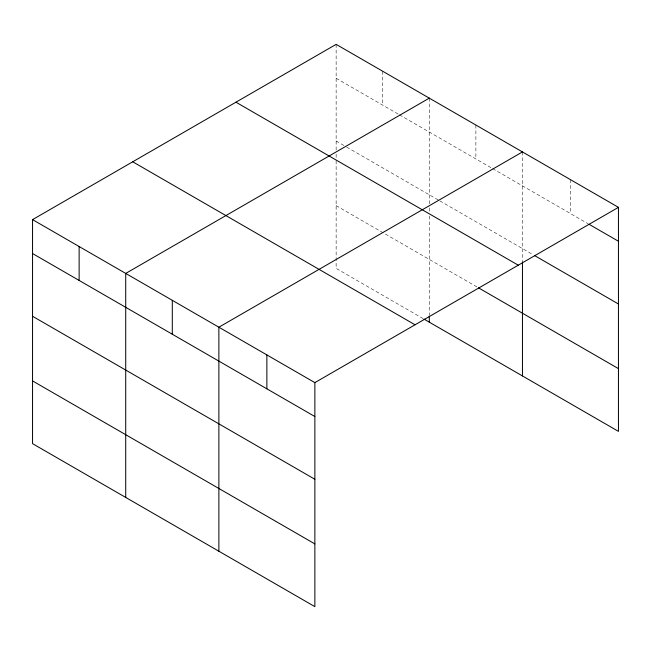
<?xml version="1.0" encoding="UTF-8"?>
<svg xmlns="http://www.w3.org/2000/svg" width="651" height="651" viewBox="0 0 651 651"><rect width="100%" height="100%" fill="white"/><g stroke="black" fill="none" stroke-linecap="round" stroke-linejoin="round"><path stroke-width="0.49" stroke-dasharray="3.25 2.44" d="M336.136 78.266L398.534 114.291M399.413 114.804L491.7 168.08M492.579 168.593L587.91 223.627M336.136 141.007L345.803 146.589M346.682 147.093L438.969 200.37M439.848 200.882L532.933 254.622M336.136 205.643L477.639 287.335M423.15 318.616L336.136 268.375L336.136 160.195M570.455 179.643L570.455 213.552M522.46 151.935L522.46 260.701M475.881 125.041L475.881 158.95M429.302 98.146L429.302 203.877M429.302 207.921L429.302 211.957M429.302 216.002L429.302 315.084M382.715 71.252L382.715 105.161M336.136 44.358L336.136 150.096M336.136 154.132L336.136 159.186"/><path stroke-width="0.98" d="M32.55 219.631L314.864 382.625L314.864 606.642L32.55 443.648L32.55 219.631L336.136 44.358L618.45 207.352L618.45 431.369L424.029 319.12M429.302 98.146L125.716 273.42L125.716 497.437M522.46 151.935L218.874 327.209L218.874 551.226M314.864 382.625L618.45 207.352M588.781 224.131L618.45 241.261M534.683 255.631L618.45 303.993M235.955 102.199L518.269 265.193M478.518 287.848L618.45 368.637M132.731 161.79L415.045 324.784M32.55 253.54L314.864 416.534M32.55 316.272L314.864 479.266M32.55 380.916L314.864 543.902M522.46 261.71L522.46 375.952M429.302 316.093L429.302 322.164M266.869 354.917L266.869 388.826M172.295 300.314L172.295 334.223M79.129 246.526L79.129 280.435"/></g></svg>
